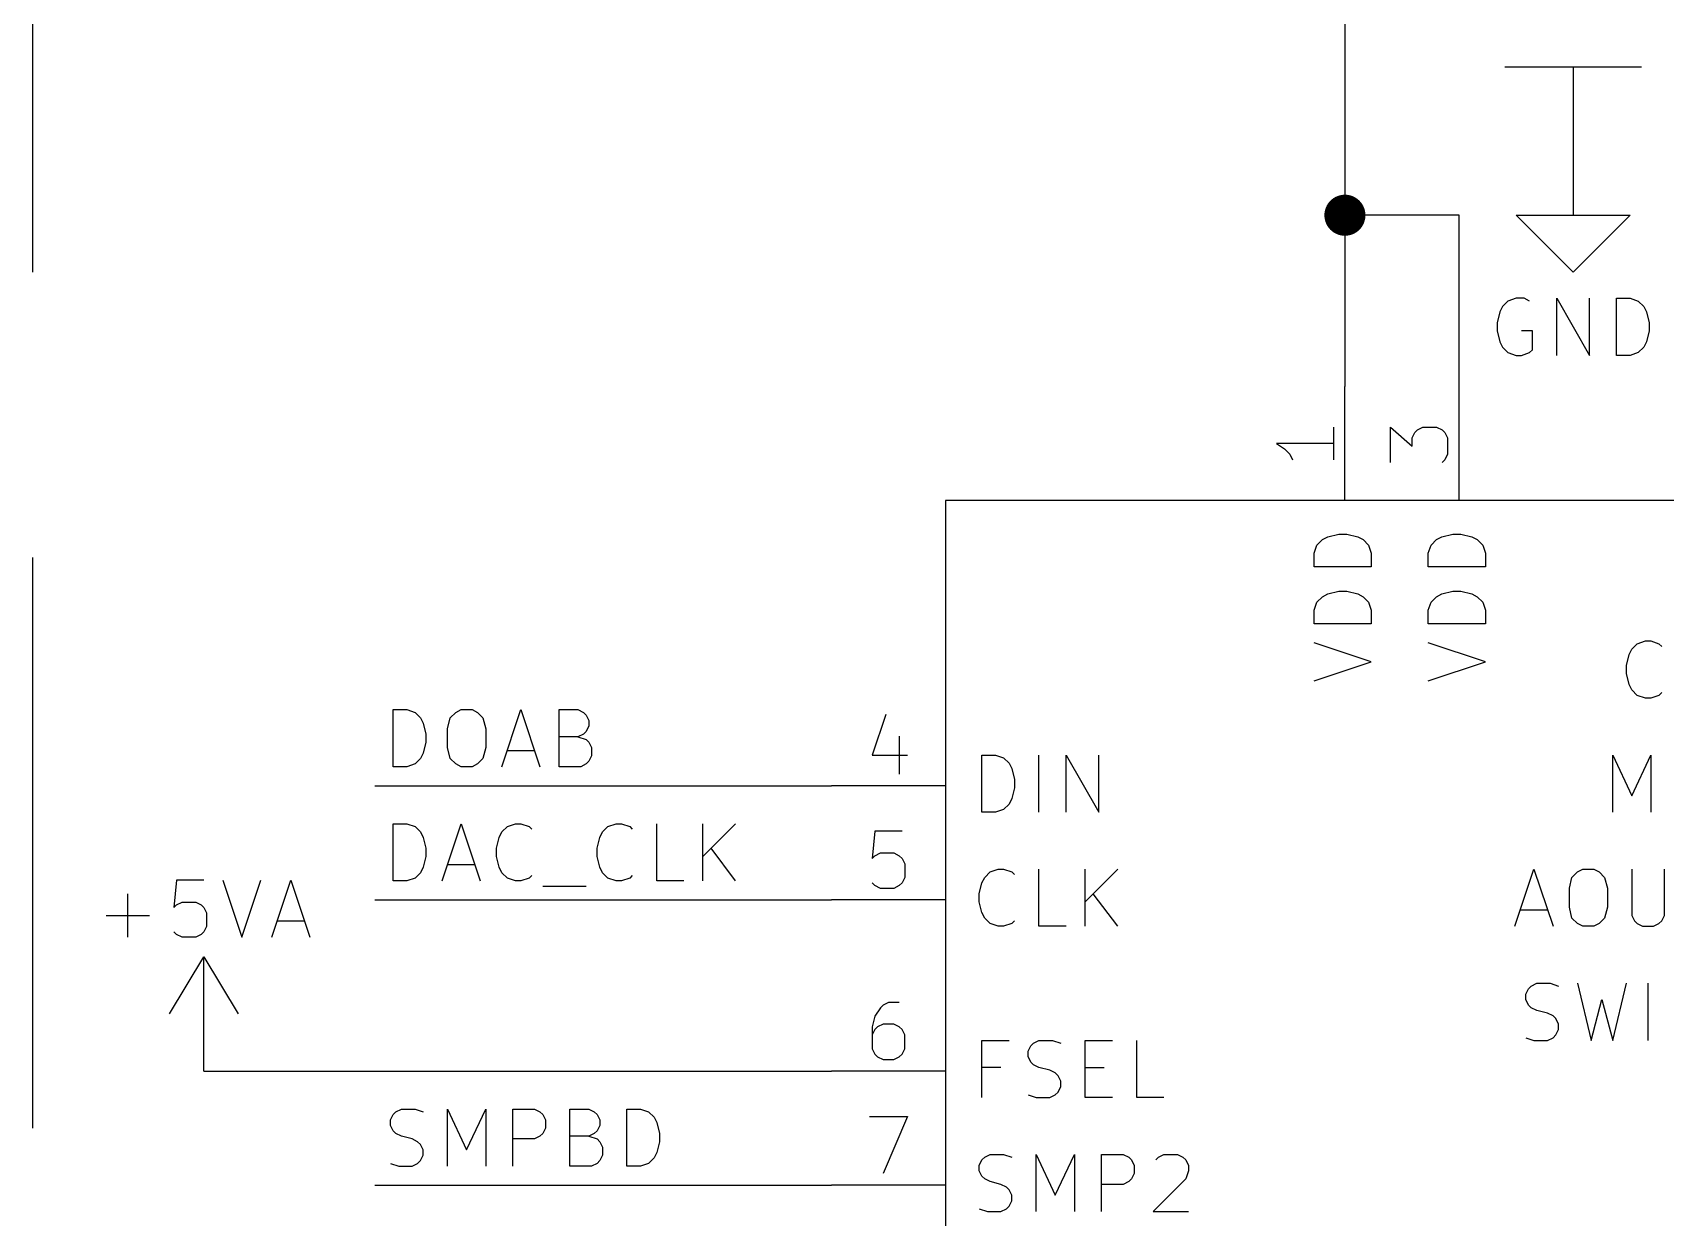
# Model space of a CAD drawing. Extents: x 0.4 to 16.1, y -11.3 to -0.4.
# Drawn here: x 7.7 to 9.131, y -3.928 to -2.89 of the extents above; entities that cross this region are included whole.
import ezdxf

# ---------------------------------------------------------------- set-up
doc = ezdxf.new("R2010")
doc.units = 0
doc.header["$MEASUREMENT"] = 0
doc.linetypes.add('DASHED', pattern=[0.75, 0.5, -0.25])
for name, color, linetype in [('BLUE3', 171, 'CONTINUOUS'), ('CYAN2', 4, 'CONTINUOUS'), ('GRAY1', 251, 'CONTINUOUS'), ('GREEN3', 91, 'CONTINUOUS'), ('LYELLOW', 51, 'CONTINUOUS'), ('RED2', 1, 'CONTINUOUS'), ('RED3', 11, 'CONTINUOUS')]:
    doc.layers.add(name, color=color, linetype=linetype)

msp = doc.modelspace()

# ---------------------------------------------------------------- linework, layer by layer
at = {"layer": 'BLUE3', "linetype": 'DASHED'}
msp.add_line((7.7, -1.85), (7.7, -8.35), dxfattribs=at)
at = {"layer": 'CYAN2', "linetype": 'CONTINUOUS'}
for p, q in [((8.9881, -3.1299), (8.9857, -3.1347)), ((8.9881, -3.1299), (8.9857, -3.1347)), ((8.9929, -3.1252), (8.9881, -3.1299)), ((8.9929, -3.1252), (8.9881, -3.1299)), ((9, -3.1228), (8.9929, -3.1252)), ((9, -3.1228), (8.9929, -3.1252)), ((9.0071, -3.1228), (9, -3.1228)), ((9.0071, -3.1228), (9, -3.1228)), ((9.0119, -3.1252), (9.0071, -3.1228)), ((9.0119, -3.1252), (9.0071, -3.1228)), ((9.0357, -3.1728), (9.0357, -3.1228)), ((9.0357, -3.1228), (9.0643, -3.1728)), ((9.0357, -3.1728), (9.0357, -3.1228)), ((9.0357, -3.1228), (9.0643, -3.1728)), ((9.0643, -3.1728), (9.0643, -3.1228)), ((9.0643, -3.1728), (9.0643, -3.1228)), ((9.0881, -3.1728), (9.0881, -3.1228)), ((9.0881, -3.1228), (9.1, -3.1228)), ((9.0881, -3.1728), (9.0881, -3.1228)), ((9.0881, -3.1228), (9.1, -3.1228)), ((9.1, -3.1228), (9.1071, -3.1252)), ((9.1, -3.1228), (9.1071, -3.1252)), ((9.1071, -3.1252), (9.1119, -3.1299)), ((9.1071, -3.1252), (9.1119, -3.1299)), ((9.1119, -3.1299), (9.1143, -3.1347)), ((9.1119, -3.1299), (9.1143, -3.1347)), ((8.9857, -3.1347), (8.9833, -3.1442)), ((8.9857, -3.1347), (8.9833, -3.1442)), ((8.9833, -3.1442), (8.9833, -3.1514)), ((8.9833, -3.1442), (8.9833, -3.1514)), ((9.1143, -3.1347), (9.1167, -3.1442)), ((9.1143, -3.1347), (9.1167, -3.1442)), ((9.1167, -3.1442), (9.1167, -3.1514)), ((9.1167, -3.1442), (9.1167, -3.1514)), ((8.9833, -3.1514), (8.9857, -3.1609)), ((8.9833, -3.1514), (8.9857, -3.1609)), ((8.9857, -3.1609), (8.9881, -3.1657)), ((8.9857, -3.1609), (8.9881, -3.1657)), ((9.0143, -3.1514), (9.0048, -3.1514)), ((9.0143, -3.1514), (9.0048, -3.1514)), ((9.0143, -3.168), (9.0143, -3.1514)), ((9.0143, -3.168), (9.0143, -3.1514)), ((9.1143, -3.1609), (9.1119, -3.1657)), ((9.1143, -3.1609), (9.1119, -3.1657)), ((9.1167, -3.1514), (9.1143, -3.1609)), ((9.1167, -3.1514), (9.1143, -3.1609)), ((8.9881, -3.1657), (8.9929, -3.1704)), ((8.9881, -3.1657), (8.9929, -3.1704)), ((8.9929, -3.1704), (9, -3.1728)), ((8.9929, -3.1704), (9, -3.1728)), ((9, -3.1728), (9.0048, -3.1728)), ((9, -3.1728), (9.0048, -3.1728)), ((9.0048, -3.1728), (9.0119, -3.1704)), ((9.0048, -3.1728), (9.0119, -3.1704)), ((9.0119, -3.1704), (9.0143, -3.168)), ((9.0119, -3.1704), (9.0143, -3.168)), ((9.1, -3.1728), (9.0881, -3.1728)), ((9.1, -3.1728), (9.0881, -3.1728)), ((9.1071, -3.1704), (9.1, -3.1728)), ((9.1071, -3.1704), (9.1, -3.1728)), ((9.1119, -3.1657), (9.1071, -3.1704)), ((9.1119, -3.1657), (9.1071, -3.1704)), ((8.8303, -3.3343), (8.835, -3.3319)), ((8.8303, -3.3343), (8.835, -3.3319)), ((8.835, -3.3319), (8.8446, -3.3295)), ((8.835, -3.3319), (8.8446, -3.3295)), ((8.8446, -3.3295), (8.8517, -3.3295)), ((8.8446, -3.3295), (8.8517, -3.3295)), ((8.8517, -3.3295), (8.8612, -3.3319)), ((8.8517, -3.3295), (8.8612, -3.3319)), ((8.8612, -3.3319), (8.866, -3.3343)), ((8.8612, -3.3319), (8.866, -3.3343)), ((8.9303, -3.3343), (8.935, -3.3319)), ((8.9303, -3.3343), (8.935, -3.3319)), ((8.935, -3.3319), (8.9446, -3.3295)), ((8.935, -3.3319), (8.9446, -3.3295)), ((8.9446, -3.3295), (8.9517, -3.3295)), ((8.9446, -3.3295), (8.9517, -3.3295)), ((8.9517, -3.3295), (8.9612, -3.3319)), ((8.9517, -3.3295), (8.9612, -3.3319)), ((8.9612, -3.3319), (8.966, -3.3343)), ((8.9612, -3.3319), (8.966, -3.3343)), ((8.8231, -3.3462), (8.8255, -3.339)), ((8.8231, -3.3462), (8.8255, -3.339)), ((8.8231, -3.3581), (8.8231, -3.3462)), ((8.8231, -3.3581), (8.8231, -3.3462)), ((8.8255, -3.339), (8.8303, -3.3343)), ((8.8255, -3.339), (8.8303, -3.3343)), ((8.866, -3.3343), (8.8708, -3.339)), ((8.866, -3.3343), (8.8708, -3.339)), ((8.8708, -3.339), (8.8731, -3.3462)), ((8.8708, -3.339), (8.8731, -3.3462)), ((8.8731, -3.3462), (8.8731, -3.3581)), ((8.8731, -3.3462), (8.8731, -3.3581)), ((8.9231, -3.3462), (8.9255, -3.339)), ((8.9231, -3.3462), (8.9255, -3.339)), ((8.9231, -3.3581), (8.9231, -3.3462)), ((8.9231, -3.3581), (8.9231, -3.3462)), ((8.9255, -3.339), (8.9303, -3.3343)), ((8.9255, -3.339), (8.9303, -3.3343)), ((8.966, -3.3343), (8.9708, -3.339)), ((8.966, -3.3343), (8.9708, -3.339)), ((8.9708, -3.339), (8.9731, -3.3462)), ((8.9708, -3.339), (8.9731, -3.3462)), ((8.9731, -3.3462), (8.9731, -3.3581)), ((8.9731, -3.3462), (8.9731, -3.3581)), ((8.8731, -3.3581), (8.8231, -3.3581)), ((8.8731, -3.3581), (8.8231, -3.3581)), ((8.9731, -3.3581), (8.9231, -3.3581)), ((8.9731, -3.3581), (8.9231, -3.3581)), ((8.8231, -3.3962), (8.8255, -3.389)), ((8.8231, -3.3962), (8.8255, -3.389)), ((8.8255, -3.389), (8.8303, -3.3843)), ((8.8255, -3.389), (8.8303, -3.3843)), ((8.8303, -3.3843), (8.835, -3.3819)), ((8.8303, -3.3843), (8.835, -3.3819)), ((8.835, -3.3819), (8.8446, -3.3795)), ((8.835, -3.3819), (8.8446, -3.3795)), ((8.8446, -3.3795), (8.8517, -3.3795)), ((8.8446, -3.3795), (8.8517, -3.3795)), ((8.8517, -3.3795), (8.8612, -3.3819)), ((8.8517, -3.3795), (8.8612, -3.3819)), ((8.8612, -3.3819), (8.866, -3.3843)), ((8.8612, -3.3819), (8.866, -3.3843)), ((8.866, -3.3843), (8.8708, -3.389)), ((8.866, -3.3843), (8.8708, -3.389)), ((8.8708, -3.389), (8.8731, -3.3962)), ((8.8708, -3.389), (8.8731, -3.3962)), ((8.9231, -3.3962), (8.9255, -3.389)), ((8.9231, -3.3962), (8.9255, -3.389)), ((8.9255, -3.389), (8.9303, -3.3843)), ((8.9255, -3.389), (8.9303, -3.3843)), ((8.9303, -3.3843), (8.935, -3.3819)), ((8.9303, -3.3843), (8.935, -3.3819)), ((8.935, -3.3819), (8.9446, -3.3795)), ((8.935, -3.3819), (8.9446, -3.3795)), ((8.9446, -3.3795), (8.9517, -3.3795)), ((8.9446, -3.3795), (8.9517, -3.3795)), ((8.9517, -3.3795), (8.9612, -3.3819)), ((8.9517, -3.3795), (8.9612, -3.3819)), ((8.9612, -3.3819), (8.966, -3.3843)), ((8.9612, -3.3819), (8.966, -3.3843)), ((8.966, -3.3843), (8.9708, -3.389)), ((8.966, -3.3843), (8.9708, -3.389)), ((8.9708, -3.389), (8.9731, -3.3962)), ((8.9708, -3.389), (8.9731, -3.3962)), ((8.8231, -3.4081), (8.8231, -3.3962)), ((8.8231, -3.4081), (8.8231, -3.3962)), ((8.8731, -3.3962), (8.8731, -3.4081)), ((8.8731, -3.3962), (8.8731, -3.4081)), ((8.9231, -3.4081), (8.9231, -3.3962)), ((8.9231, -3.4081), (8.9231, -3.3962)), ((8.9731, -3.3962), (8.9731, -3.4081)), ((8.9731, -3.3962), (8.9731, -3.4081)), ((8.8731, -3.4081), (8.8231, -3.4081)), ((8.8731, -3.4081), (8.8231, -3.4081)), ((8.9731, -3.4081), (8.9231, -3.4081)), ((8.9731, -3.4081), (8.9231, -3.4081)), ((8.8731, -3.4414), (8.8231, -3.4248)), ((8.8731, -3.4414), (8.8231, -3.4248)), ((8.9731, -3.4414), (8.9231, -3.4248)), ((8.9731, -3.4414), (8.9231, -3.4248)), ((9.099, -3.435), (9.1014, -3.4303)), ((9.099, -3.435), (9.1014, -3.4303)), ((9.1014, -3.4303), (9.1062, -3.4255)), ((9.1014, -3.4303), (9.1062, -3.4255)), ((9.1062, -3.4255), (9.1133, -3.4231)), ((9.1062, -3.4255), (9.1133, -3.4231)), ((9.1133, -3.4231), (9.1181, -3.4231)), ((9.1133, -3.4231), (9.1181, -3.4231)), ((9.1181, -3.4231), (9.1252, -3.4255)), ((9.1181, -3.4231), (9.1252, -3.4255)), ((9.1252, -3.4255), (9.1276, -3.4279)), ((9.1252, -3.4255), (9.1276, -3.4279)), ((8.8231, -3.4581), (8.8731, -3.4414)), ((8.8231, -3.4581), (8.8731, -3.4414)), ((8.9231, -3.4581), (8.9731, -3.4414)), ((8.9231, -3.4581), (8.9731, -3.4414)), ((9.0967, -3.4446), (9.099, -3.435)), ((9.0967, -3.4446), (9.099, -3.435)), ((9.0967, -3.4517), (9.0967, -3.4446)), ((9.0967, -3.4517), (9.0967, -3.4446)), ((9.099, -3.4612), (9.0967, -3.4517)), ((9.099, -3.4612), (9.0967, -3.4517)), ((9.1014, -3.466), (9.099, -3.4612)), ((9.1014, -3.466), (9.099, -3.4612)), ((9.1062, -3.4708), (9.1014, -3.466)), ((9.1062, -3.4708), (9.1014, -3.466)), ((9.1133, -3.4731), (9.1062, -3.4708)), ((9.1133, -3.4731), (9.1062, -3.4708)), ((9.1181, -3.4731), (9.1133, -3.4731)), ((9.1181, -3.4731), (9.1133, -3.4731)), ((9.1252, -3.4708), (9.1181, -3.4731)), ((9.1252, -3.4708), (9.1181, -3.4731)), ((9.1276, -3.4684), (9.1252, -3.4708)), ((9.1276, -3.4684), (9.1252, -3.4708)), ((8.5319, -3.5731), (8.5319, -3.5231)), ((8.5319, -3.5231), (8.5438, -3.5231)), ((8.5319, -3.5731), (8.5319, -3.5231)), ((8.5319, -3.5231), (8.5438, -3.5231)), ((8.5438, -3.5231), (8.5509, -3.5255)), ((8.5438, -3.5231), (8.5509, -3.5255)), ((8.5509, -3.5255), (8.5557, -3.5303)), ((8.5509, -3.5255), (8.5557, -3.5303)), ((8.5557, -3.5303), (8.5581, -3.535)), ((8.5557, -3.5303), (8.5581, -3.535)), ((8.5819, -3.5731), (8.5819, -3.5231)), ((8.5819, -3.5731), (8.5819, -3.5231)), ((8.6057, -3.5731), (8.6057, -3.5231)), ((8.6057, -3.5231), (8.6343, -3.5731)), ((8.6057, -3.5731), (8.6057, -3.5231)), ((8.6057, -3.5231), (8.6343, -3.5731)), ((8.6343, -3.5731), (8.6343, -3.5231)), ((8.6343, -3.5731), (8.6343, -3.5231)), ((9.0848, -3.5731), (9.0848, -3.5231)), ((9.0848, -3.5231), (9.1014, -3.5588)), ((9.0848, -3.5731), (9.0848, -3.5231)), ((9.0848, -3.5231), (9.1014, -3.5588)), ((9.1014, -3.5588), (9.1181, -3.5231)), ((9.1014, -3.5588), (9.1181, -3.5231)), ((9.1181, -3.5231), (9.1181, -3.5731)), ((9.1181, -3.5231), (9.1181, -3.5731)), ((8.5581, -3.535), (8.5605, -3.5446)), ((8.5581, -3.535), (8.5605, -3.5446)), ((8.5605, -3.5446), (8.5605, -3.5517)), ((8.5605, -3.5446), (8.5605, -3.5517)), ((8.5581, -3.5612), (8.5557, -3.566)), ((8.5581, -3.5612), (8.5557, -3.566)), ((8.5605, -3.5517), (8.5581, -3.5612)), ((8.5605, -3.5517), (8.5581, -3.5612)), ((8.5438, -3.5731), (8.5319, -3.5731)), ((8.5438, -3.5731), (8.5319, -3.5731)), ((8.5509, -3.5708), (8.5438, -3.5731)), ((8.5509, -3.5708), (8.5438, -3.5731)), ((8.5557, -3.566), (8.5509, -3.5708)), ((8.5557, -3.566), (8.5509, -3.5708)), ((7.8262, -3.6328), (7.8238, -3.6566)), ((7.85, -3.6328), (7.8262, -3.6328)), ((7.8667, -3.6328), (7.8833, -3.6828)), ((7.8833, -3.6828), (7.9, -3.6328)), ((7.9095, -3.6828), (7.9262, -3.6328)), ((7.9262, -3.6328), (7.9429, -3.6828)), ((8.5319, -3.635), (8.5343, -3.6303)), ((8.5319, -3.635), (8.5343, -3.6303)), ((8.5343, -3.6303), (8.539, -3.6255)), ((8.5343, -3.6303), (8.539, -3.6255)), ((8.539, -3.6255), (8.5462, -3.6231)), ((8.539, -3.6255), (8.5462, -3.6231)), ((8.5462, -3.6231), (8.5509, -3.6231)), ((8.5462, -3.6231), (8.5509, -3.6231)), ((8.5509, -3.6231), (8.5581, -3.6255)), ((8.5509, -3.6231), (8.5581, -3.6255)), ((8.5581, -3.6255), (8.5605, -3.6279)), ((8.5581, -3.6255), (8.5605, -3.6279)), ((8.5819, -3.6731), (8.5819, -3.6231)), ((8.5819, -3.6731), (8.5819, -3.6231)), ((8.6224, -3.6731), (8.6224, -3.6231)), ((8.6509, -3.6231), (8.6224, -3.6517)), ((8.6224, -3.6731), (8.6224, -3.6231)), ((8.6509, -3.6231), (8.6224, -3.6517)), ((8.999, -3.6731), (9.0157, -3.6231)), ((8.999, -3.6731), (9.0157, -3.6231)), ((9.0157, -3.6231), (9.0324, -3.6731)), ((9.0157, -3.6231), (9.0324, -3.6731)), ((9.0467, -3.6398), (9.049, -3.6303)), ((9.0467, -3.6398), (9.049, -3.6303)), ((9.049, -3.6303), (9.0538, -3.6255)), ((9.049, -3.6303), (9.0538, -3.6255)), ((9.0538, -3.6255), (9.0586, -3.6231)), ((9.0538, -3.6255), (9.0586, -3.6231)), ((9.0586, -3.6231), (9.0681, -3.6231)), ((9.0586, -3.6231), (9.0681, -3.6231)), ((9.0681, -3.6231), (9.0729, -3.6255)), ((9.0681, -3.6231), (9.0729, -3.6255)), ((9.0729, -3.6255), (9.0776, -3.6303)), ((9.0729, -3.6255), (9.0776, -3.6303)), ((9.0776, -3.6303), (9.08, -3.6398)), ((9.0776, -3.6303), (9.08, -3.6398)), ((9.1014, -3.6231), (9.1014, -3.6636)), ((9.1014, -3.6231), (9.1014, -3.6636)), ((9.13, -3.6636), (9.13, -3.6231)), ((9.13, -3.6636), (9.13, -3.6231)), ((7.7833, -3.6828), (7.7833, -3.6447)), ((8.5295, -3.6446), (8.5319, -3.635)), ((8.5295, -3.6446), (8.5319, -3.635)), ((8.5295, -3.6517), (8.5295, -3.6446)), ((8.5295, -3.6517), (8.5295, -3.6446)), ((8.6509, -3.6731), (8.6295, -3.6446)), ((8.6509, -3.6731), (8.6295, -3.6446)), ((9.0467, -3.6565), (9.0467, -3.6398)), ((9.0467, -3.6565), (9.0467, -3.6398)), ((9.08, -3.6398), (9.08, -3.6565)), ((9.08, -3.6398), (9.08, -3.6565)), ((7.8238, -3.6566), (7.8262, -3.6542)), ((7.8262, -3.6542), (7.831, -3.6519)), ((7.831, -3.6519), (7.8429, -3.6519)), ((7.8429, -3.6519), (7.8476, -3.6542)), ((7.8476, -3.6542), (7.85, -3.6566)), ((7.85, -3.6566), (7.8524, -3.6614)), ((7.8524, -3.6614), (7.8524, -3.6733)), ((8.5319, -3.6612), (8.5295, -3.6517)), ((8.5319, -3.6612), (8.5295, -3.6517)), ((8.5343, -3.666), (8.5319, -3.6612)), ((8.5343, -3.666), (8.5319, -3.6612)), ((9.0038, -3.6588), (9.0276, -3.6588)), ((9.0038, -3.6588), (9.0276, -3.6588)), ((9.049, -3.666), (9.0467, -3.6565)), ((9.049, -3.666), (9.0467, -3.6565)), ((9.08, -3.6565), (9.0776, -3.666)), ((9.08, -3.6565), (9.0776, -3.666)), ((7.7643, -3.6638), (7.8024, -3.6638)), ((7.8524, -3.6733), (7.85, -3.678)), ((7.9143, -3.6685), (7.9381, -3.6685)), ((8.539, -3.6708), (8.5343, -3.666)), ((8.539, -3.6708), (8.5343, -3.666)), ((8.5462, -3.6731), (8.539, -3.6708)), ((8.5462, -3.6731), (8.539, -3.6708)), ((8.5509, -3.6731), (8.5462, -3.6731)), ((8.5509, -3.6731), (8.5462, -3.6731)), ((8.5581, -3.6708), (8.5509, -3.6731)), ((8.5581, -3.6708), (8.5509, -3.6731)), ((8.5605, -3.6684), (8.5581, -3.6708)), ((8.5605, -3.6684), (8.5581, -3.6708)), ((8.6057, -3.6731), (8.5819, -3.6731)), ((8.6057, -3.6731), (8.5819, -3.6731)), ((9.0538, -3.6708), (9.049, -3.666)), ((9.0538, -3.6708), (9.049, -3.666)), ((9.0586, -3.6731), (9.0538, -3.6708)), ((9.0586, -3.6731), (9.0538, -3.6708)), ((9.0681, -3.6731), (9.0586, -3.6731)), ((9.0681, -3.6731), (9.0586, -3.6731)), ((9.0729, -3.6708), (9.0681, -3.6731)), ((9.0729, -3.6708), (9.0681, -3.6731)), ((9.0776, -3.666), (9.0729, -3.6708)), ((9.0776, -3.666), (9.0729, -3.6708)), ((9.1014, -3.6636), (9.1038, -3.6684)), ((9.1014, -3.6636), (9.1038, -3.6684)), ((9.1038, -3.6684), (9.1062, -3.6708)), ((9.1038, -3.6684), (9.1062, -3.6708)), ((9.1062, -3.6708), (9.1109, -3.6731)), ((9.1062, -3.6708), (9.1109, -3.6731)), ((9.1109, -3.6731), (9.1205, -3.6731)), ((9.1109, -3.6731), (9.1205, -3.6731)), ((9.1205, -3.6731), (9.1252, -3.6708)), ((9.1205, -3.6731), (9.1252, -3.6708)), ((9.1252, -3.6708), (9.1276, -3.6684)), ((9.1252, -3.6708), (9.1276, -3.6684)), ((9.1276, -3.6684), (9.13, -3.6636)), ((9.1276, -3.6684), (9.13, -3.6636)), ((7.8262, -3.6804), (7.8238, -3.678)), ((7.831, -3.6828), (7.8262, -3.6804)), ((7.8429, -3.6828), (7.831, -3.6828)), ((7.8476, -3.6804), (7.8429, -3.6828)), ((7.85, -3.678), (7.8476, -3.6804)), ((9.0086, -3.7327), (9.0109, -3.7279)), ((9.0086, -3.7327), (9.0109, -3.7279)), ((9.0086, -3.7374), (9.0086, -3.7327)), ((9.0086, -3.7374), (9.0086, -3.7327)), ((9.0109, -3.7279), (9.0133, -3.7255)), ((9.0109, -3.7279), (9.0133, -3.7255)), ((9.0133, -3.7255), (9.0181, -3.7231)), ((9.0133, -3.7255), (9.0181, -3.7231)), ((9.0181, -3.7231), (9.03, -3.7231)), ((9.0181, -3.7231), (9.03, -3.7231)), ((9.03, -3.7231), (9.0371, -3.7255)), ((9.03, -3.7231), (9.0371, -3.7255)), ((9.0538, -3.7231), (9.0657, -3.7731)), ((9.0538, -3.7231), (9.0657, -3.7731)), ((9.0848, -3.7731), (9.0967, -3.7231)), ((9.0848, -3.7731), (9.0967, -3.7231)), ((9.1157, -3.7731), (9.1157, -3.7231)), ((9.1157, -3.7731), (9.1157, -3.7231)), ((9.0109, -3.7422), (9.0086, -3.7374)), ((9.0109, -3.7422), (9.0086, -3.7374)), ((9.0133, -3.7446), (9.0109, -3.7422)), ((9.0133, -3.7446), (9.0109, -3.7422)), ((9.0181, -3.7469), (9.0133, -3.7446)), ((9.0181, -3.7469), (9.0133, -3.7446)), ((9.0276, -3.7493), (9.0181, -3.7469)), ((9.0276, -3.7493), (9.0181, -3.7469)), ((9.0657, -3.7731), (9.0752, -3.7374)), ((9.0657, -3.7731), (9.0752, -3.7374)), ((9.0752, -3.7374), (9.0848, -3.7731)), ((9.0752, -3.7374), (9.0848, -3.7731)), ((9.0324, -3.7517), (9.0276, -3.7493)), ((9.0324, -3.7517), (9.0276, -3.7493)), ((9.0348, -3.7541), (9.0324, -3.7517)), ((9.0348, -3.7541), (9.0324, -3.7517)), ((9.0371, -3.7588), (9.0348, -3.7541)), ((9.0371, -3.7588), (9.0348, -3.7541)), ((9.0371, -3.7636), (9.0371, -3.7588)), ((9.0371, -3.7636), (9.0371, -3.7588)), ((8.5319, -3.8231), (8.5319, -3.7731)), ((8.5319, -3.7731), (8.5557, -3.7731)), ((8.5319, -3.8231), (8.5319, -3.7731)), ((8.5319, -3.7731), (8.5557, -3.7731)), ((8.5748, -3.7779), (8.5771, -3.7755)), ((8.5748, -3.7779), (8.5771, -3.7755)), ((8.5771, -3.7755), (8.5819, -3.7731)), ((8.5771, -3.7755), (8.5819, -3.7731)), ((8.5819, -3.7731), (8.5938, -3.7731)), ((8.5819, -3.7731), (8.5938, -3.7731)), ((8.5938, -3.7731), (8.601, -3.7755)), ((8.5938, -3.7731), (8.601, -3.7755)), ((8.6224, -3.8231), (8.6224, -3.7731)), ((8.6224, -3.7731), (8.6462, -3.7731)), ((8.6224, -3.8231), (8.6224, -3.7731)), ((8.6224, -3.7731), (8.6462, -3.7731)), ((8.6676, -3.8231), (8.6676, -3.7731)), ((8.6676, -3.8231), (8.6676, -3.7731)), ((9.0086, -3.7708), (9.0157, -3.7731)), ((9.0086, -3.7708), (9.0157, -3.7731)), ((9.0157, -3.7731), (9.0276, -3.7731)), ((9.0157, -3.7731), (9.0276, -3.7731)), ((9.0276, -3.7731), (9.0324, -3.7708)), ((9.0276, -3.7731), (9.0324, -3.7708)), ((9.0324, -3.7708), (9.0348, -3.7684)), ((9.0324, -3.7708), (9.0348, -3.7684)), ((9.0348, -3.7684), (9.0371, -3.7636)), ((9.0348, -3.7684), (9.0371, -3.7636)), ((8.5724, -3.7827), (8.5748, -3.7779)), ((8.5724, -3.7827), (8.5748, -3.7779)), ((8.5724, -3.7874), (8.5724, -3.7827)), ((8.5724, -3.7874), (8.5724, -3.7827)), ((8.5748, -3.7922), (8.5724, -3.7874)), ((8.5748, -3.7922), (8.5724, -3.7874)), ((8.5486, -3.7969), (8.5319, -3.7969)), ((8.5486, -3.7969), (8.5319, -3.7969)), ((8.5771, -3.7946), (8.5748, -3.7922)), ((8.5771, -3.7946), (8.5748, -3.7922)), ((8.5819, -3.7969), (8.5771, -3.7946)), ((8.5819, -3.7969), (8.5771, -3.7946)), ((8.5914, -3.7993), (8.5819, -3.7969)), ((8.5914, -3.7993), (8.5819, -3.7969)), ((8.5962, -3.8017), (8.5914, -3.7993)), ((8.5962, -3.8017), (8.5914, -3.7993)), ((8.5986, -3.8041), (8.5962, -3.8017)), ((8.5986, -3.8041), (8.5962, -3.8017)), ((8.601, -3.8088), (8.5986, -3.8041)), ((8.601, -3.8088), (8.5986, -3.8041)), ((8.6224, -3.7969), (8.639, -3.7969)), ((8.6224, -3.7969), (8.639, -3.7969)), ((8.5962, -3.8208), (8.5986, -3.8184)), ((8.5962, -3.8208), (8.5986, -3.8184)), ((8.5986, -3.8184), (8.601, -3.8136)), ((8.5986, -3.8184), (8.601, -3.8136)), ((8.601, -3.8136), (8.601, -3.8088)), ((8.601, -3.8136), (8.601, -3.8088)), ((8.5724, -3.8208), (8.5795, -3.8231)), ((8.5724, -3.8208), (8.5795, -3.8231)), ((8.5795, -3.8231), (8.5914, -3.8231)), ((8.5795, -3.8231), (8.5914, -3.8231)), ((8.5914, -3.8231), (8.5962, -3.8208)), ((8.5914, -3.8231), (8.5962, -3.8208)), ((8.6462, -3.8231), (8.6224, -3.8231)), ((8.6462, -3.8231), (8.6224, -3.8231)), ((8.6914, -3.8231), (8.6676, -3.8231)), ((8.6914, -3.8231), (8.6676, -3.8231)), ((8.5319, -3.8779), (8.5343, -3.8755)), ((8.5319, -3.8779), (8.5343, -3.8755)), ((8.5343, -3.8755), (8.539, -3.8731)), ((8.5343, -3.8755), (8.539, -3.8731)), ((8.539, -3.8731), (8.5509, -3.8731)), ((8.539, -3.8731), (8.5509, -3.8731)), ((8.5509, -3.8731), (8.5581, -3.8755)), ((8.5509, -3.8731), (8.5581, -3.8755)), ((8.5795, -3.9231), (8.5795, -3.8731)), ((8.5795, -3.8731), (8.5962, -3.9088)), ((8.5795, -3.9231), (8.5795, -3.8731)), ((8.5795, -3.8731), (8.5962, -3.9088)), ((8.5962, -3.9088), (8.6129, -3.8731)), ((8.5962, -3.9088), (8.6129, -3.8731)), ((8.6129, -3.8731), (8.6129, -3.9231)), ((8.6129, -3.8731), (8.6129, -3.9231)), ((8.6367, -3.9231), (8.6367, -3.8731)), ((8.6367, -3.8731), (8.6557, -3.8731)), ((8.6367, -3.9231), (8.6367, -3.8731)), ((8.6367, -3.8731), (8.6557, -3.8731)), ((8.6557, -3.8731), (8.6605, -3.8755)), ((8.6557, -3.8731), (8.6605, -3.8755)), ((8.6605, -3.8755), (8.6629, -3.8779)), ((8.6605, -3.8755), (8.6629, -3.8779)), ((8.6843, -3.8779), (8.6867, -3.8755)), ((8.6843, -3.8779), (8.6867, -3.8755)), ((8.6867, -3.8755), (8.6914, -3.8731)), ((8.6867, -3.8755), (8.6914, -3.8731)), ((8.6914, -3.8731), (8.7033, -3.8731)), ((8.6914, -3.8731), (8.7033, -3.8731)), ((8.7033, -3.8731), (8.7081, -3.8755)), ((8.7033, -3.8731), (8.7081, -3.8755)), ((8.7081, -3.8755), (8.7105, -3.8779)), ((8.7081, -3.8755), (8.7105, -3.8779)), ((8.5295, -3.8827), (8.5319, -3.8779)), ((8.5295, -3.8827), (8.5319, -3.8779)), ((8.5295, -3.8874), (8.5295, -3.8827)), ((8.5295, -3.8874), (8.5295, -3.8827)), ((8.5319, -3.8922), (8.5295, -3.8874)), ((8.5319, -3.8922), (8.5295, -3.8874)), ((8.6629, -3.8779), (8.6652, -3.8827)), ((8.6629, -3.8779), (8.6652, -3.8827)), ((8.6652, -3.8898), (8.6629, -3.8946)), ((8.6652, -3.8898), (8.6629, -3.8946)), ((8.6652, -3.8827), (8.6652, -3.8898)), ((8.6652, -3.8827), (8.6652, -3.8898)), ((8.7105, -3.8779), (8.7129, -3.8827)), ((8.7105, -3.8779), (8.7129, -3.8827)), ((8.7129, -3.8874), (8.7105, -3.8946)), ((8.7129, -3.8874), (8.7105, -3.8946)), ((8.7129, -3.8827), (8.7129, -3.8874)), ((8.7129, -3.8827), (8.7129, -3.8874)), ((8.5343, -3.8946), (8.5319, -3.8922)), ((8.5343, -3.8946), (8.5319, -3.8922)), ((8.539, -3.8969), (8.5343, -3.8946)), ((8.539, -3.8969), (8.5343, -3.8946)), ((8.5486, -3.8993), (8.539, -3.8969)), ((8.5486, -3.8993), (8.539, -3.8969)), ((8.5533, -3.9017), (8.5486, -3.8993)), ((8.5533, -3.9017), (8.5486, -3.8993)), ((8.5557, -3.9041), (8.5533, -3.9017)), ((8.5557, -3.9041), (8.5533, -3.9017)), ((8.5581, -3.9088), (8.5557, -3.9041)), ((8.5581, -3.9088), (8.5557, -3.9041)), ((8.6557, -3.8993), (8.6367, -3.8993)), ((8.6557, -3.8993), (8.6367, -3.8993)), ((8.6605, -3.8969), (8.6557, -3.8993)), ((8.6605, -3.8969), (8.6557, -3.8993)), ((8.6629, -3.8946), (8.6605, -3.8969)), ((8.6629, -3.8946), (8.6605, -3.8969)), ((8.7105, -3.8946), (8.6819, -3.9231)), ((8.7105, -3.8946), (8.6819, -3.9231)), ((8.5533, -3.9208), (8.5557, -3.9184)), ((8.5533, -3.9208), (8.5557, -3.9184)), ((8.5557, -3.9184), (8.5581, -3.9136)), ((8.5557, -3.9184), (8.5581, -3.9136)), ((8.5581, -3.9136), (8.5581, -3.9088)), ((8.5581, -3.9136), (8.5581, -3.9088)), ((8.5295, -3.9208), (8.5367, -3.9231)), ((8.5295, -3.9208), (8.5367, -3.9231)), ((8.5367, -3.9231), (8.5486, -3.9231)), ((8.5367, -3.9231), (8.5486, -3.9231)), ((8.5486, -3.9231), (8.5533, -3.9208)), ((8.5486, -3.9231), (8.5533, -3.9208)), ((8.6819, -3.9231), (8.7129, -3.9231)), ((8.6819, -3.9231), (8.7129, -3.9231))]:
    msp.add_line(p, q, dxfattribs=at)
at = {"layer": 'GRAY1', "linetype": 'CONTINUOUS'}
for p, q in [((8.016, -3.5333), (8.016, -3.4833)), ((8.016, -3.4833), (8.0279, -3.4833)), ((8.0279, -3.4833), (8.0351, -3.4857)), ((8.0351, -3.4857), (8.0398, -3.4904)), ((8.0398, -3.4904), (8.0422, -3.4952)), ((8.0636, -3.5), (8.066, -3.4904)), ((8.066, -3.4904), (8.0708, -3.4857)), ((8.0708, -3.4857), (8.0755, -3.4833)), ((8.0755, -3.4833), (8.0851, -3.4833)), ((8.0851, -3.4833), (8.0898, -3.4857)), ((8.0898, -3.4857), (8.0946, -3.4904)), ((8.0946, -3.4904), (8.097, -3.5)), ((8.1113, -3.5333), (8.1279, -3.4833)), ((8.1279, -3.4833), (8.1446, -3.5333)), ((8.1613, -3.5333), (8.1613, -3.4833)), ((8.1613, -3.4833), (8.1779, -3.4833)), ((8.1779, -3.4833), (8.1827, -3.4857)), ((8.1827, -3.4857), (8.1851, -3.4881)), ((8.1851, -3.4881), (8.1874, -3.4928)), ((8.0422, -3.4952), (8.0446, -3.5047)), ((8.0446, -3.5047), (8.0446, -3.5119)), ((8.0636, -3.5166), (8.0636, -3.5)), ((8.097, -3.5), (8.097, -3.5166)), ((8.1827, -3.5047), (8.1779, -3.5071)), ((8.1851, -3.5023), (8.1827, -3.5047)), ((8.1874, -3.4976), (8.1851, -3.5023)), ((8.1874, -3.4928), (8.1874, -3.4976)), ((8.0446, -3.5119), (8.0422, -3.5214)), ((8.066, -3.5262), (8.0636, -3.5166)), ((8.097, -3.5166), (8.0946, -3.5262)), ((8.116, -3.519), (8.1398, -3.519)), ((8.1779, -3.5071), (8.1613, -3.5071)), ((8.1779, -3.5071), (8.1851, -3.5095)), ((8.1851, -3.5095), (8.1874, -3.5119)), ((8.1874, -3.5119), (8.1898, -3.5166)), ((8.1898, -3.5166), (8.1898, -3.5238)), ((8.0279, -3.5333), (8.016, -3.5333)), ((8.0351, -3.5309), (8.0279, -3.5333)), ((8.0398, -3.5262), (8.0351, -3.5309)), ((8.0422, -3.5214), (8.0398, -3.5262)), ((8.0708, -3.5309), (8.066, -3.5262)), ((8.0755, -3.5333), (8.0708, -3.5309)), ((8.0851, -3.5333), (8.0755, -3.5333)), ((8.0898, -3.5309), (8.0851, -3.5333)), ((8.0946, -3.5262), (8.0898, -3.5309)), ((8.1803, -3.5333), (8.1613, -3.5333)), ((8.1851, -3.5309), (8.1803, -3.5333)), ((8.1874, -3.5285), (8.1851, -3.5309)), ((8.1898, -3.5238), (8.1874, -3.5285)), ((8.016, -3.6333), (8.016, -3.5833)), ((8.016, -3.5833), (8.0279, -3.5833)), ((8.0279, -3.5833), (8.0351, -3.5857)), ((8.0351, -3.5857), (8.0398, -3.5904)), ((8.0398, -3.5904), (8.0422, -3.5952)), ((8.0589, -3.6333), (8.0755, -3.5833)), ((8.0755, -3.5833), (8.0922, -3.6333)), ((8.1089, -3.5952), (8.1113, -3.5904)), ((8.1113, -3.5904), (8.116, -3.5857)), ((8.116, -3.5857), (8.1232, -3.5833)), ((8.1232, -3.5833), (8.1279, -3.5833)), ((8.1279, -3.5833), (8.1351, -3.5857)), ((8.1351, -3.5857), (8.1374, -3.5881)), ((8.197, -3.5952), (8.1993, -3.5904)), ((8.1993, -3.5904), (8.2041, -3.5857)), ((8.2041, -3.5857), (8.2113, -3.5833)), ((8.2113, -3.5833), (8.216, -3.5833)), ((8.216, -3.5833), (8.2232, -3.5857)), ((8.2232, -3.5857), (8.2255, -3.5881)), ((8.247, -3.6333), (8.247, -3.5833)), ((8.2874, -3.6333), (8.2874, -3.5833)), ((8.316, -3.5833), (8.2874, -3.6119)), ((8.0422, -3.5952), (8.0446, -3.6047)), ((8.0446, -3.6047), (8.0446, -3.6119)), ((8.1065, -3.6047), (8.1089, -3.5952)), ((8.1065, -3.6119), (8.1065, -3.6047)), ((8.1946, -3.6047), (8.197, -3.5952)), ((8.1946, -3.6119), (8.1946, -3.6047)), ((8.316, -3.6333), (8.2946, -3.6047)), ((8.0446, -3.6119), (8.0422, -3.6214)), ((8.0636, -3.619), (8.0874, -3.619)), ((8.1089, -3.6214), (8.1065, -3.6119)), ((8.197, -3.6214), (8.1946, -3.6119)), ((8.0279, -3.6333), (8.016, -3.6333)), ((8.0351, -3.6309), (8.0279, -3.6333)), ((8.0398, -3.6262), (8.0351, -3.6309)), ((8.0422, -3.6214), (8.0398, -3.6262)), ((8.1113, -3.6262), (8.1089, -3.6214)), ((8.116, -3.6309), (8.1113, -3.6262)), ((8.1232, -3.6333), (8.116, -3.6309)), ((8.1279, -3.6333), (8.1232, -3.6333)), ((8.1351, -3.6309), (8.1279, -3.6333)), ((8.1374, -3.6285), (8.1351, -3.6309)), ((8.1993, -3.6262), (8.197, -3.6214)), ((8.2041, -3.6309), (8.1993, -3.6262)), ((8.2113, -3.6333), (8.2041, -3.6309)), ((8.216, -3.6333), (8.2113, -3.6333)), ((8.2232, -3.6309), (8.216, -3.6333)), ((8.2255, -3.6285), (8.2232, -3.6309)), ((8.2708, -3.6333), (8.247, -3.6333)), ((8.147, -3.6381), (8.1851, -3.6381)), ((8.0184, -3.8357), (8.0232, -3.8333)), ((8.0232, -3.8333), (8.0351, -3.8333)), ((8.0351, -3.8333), (8.0422, -3.8357)), ((8.0636, -3.8833), (8.0636, -3.8333)), ((8.0636, -3.8333), (8.0803, -3.869)), ((8.0803, -3.869), (8.097, -3.8333)), ((8.097, -3.8333), (8.097, -3.8833)), ((8.1208, -3.8833), (8.1208, -3.8333)), ((8.1208, -3.8333), (8.1398, -3.8333)), ((8.1398, -3.8333), (8.1446, -3.8357)), ((8.1708, -3.8833), (8.1708, -3.8333)), ((8.1708, -3.8333), (8.1874, -3.8333)), ((8.1874, -3.8333), (8.1922, -3.8357)), ((8.2208, -3.8833), (8.2208, -3.8333)), ((8.2208, -3.8333), (8.2327, -3.8333)), ((8.2327, -3.8333), (8.2398, -3.8357)), ((8.0136, -3.8428), (8.016, -3.8381)), ((8.0136, -3.8476), (8.0136, -3.8428)), ((8.016, -3.8523), (8.0136, -3.8476)), ((8.016, -3.8381), (8.0184, -3.8357)), ((8.1446, -3.8357), (8.147, -3.8381)), ((8.147, -3.8381), (8.1493, -3.8428)), ((8.1493, -3.8428), (8.1493, -3.85)), ((8.1922, -3.8357), (8.1946, -3.8381)), ((8.1946, -3.8381), (8.197, -3.8428)), ((8.197, -3.8476), (8.1946, -3.8523)), ((8.197, -3.8428), (8.197, -3.8476)), ((8.2398, -3.8357), (8.2446, -3.8404)), ((8.2446, -3.8404), (8.247, -3.8452)), ((8.247, -3.8452), (8.2493, -3.8547)), ((8.0184, -3.8547), (8.016, -3.8523)), ((8.0232, -3.8571), (8.0184, -3.8547)), ((8.0327, -3.8595), (8.0232, -3.8571)), ((8.0374, -3.8619), (8.0327, -3.8595)), ((8.0398, -3.8643), (8.0374, -3.8619)), ((8.1398, -3.8595), (8.1208, -3.8595)), ((8.1446, -3.8571), (8.1398, -3.8595)), ((8.147, -3.8547), (8.1446, -3.8571)), ((8.1493, -3.85), (8.147, -3.8547)), ((8.1874, -3.8571), (8.1708, -3.8571)), ((8.1922, -3.8547), (8.1874, -3.8571)), ((8.1874, -3.8571), (8.1946, -3.8595)), ((8.1946, -3.8523), (8.1922, -3.8547)), ((8.1946, -3.8595), (8.197, -3.8619)), ((8.197, -3.8619), (8.1993, -3.8666)), ((8.2493, -3.8619), (8.247, -3.8714)), ((8.2493, -3.8547), (8.2493, -3.8619)), ((8.0422, -3.869), (8.0398, -3.8643)), ((8.0398, -3.8785), (8.0422, -3.8738)), ((8.0422, -3.8738), (8.0422, -3.869)), ((8.1993, -3.8738), (8.197, -3.8785)), ((8.1993, -3.8666), (8.1993, -3.8738)), ((8.2446, -3.8762), (8.2398, -3.8809)), ((8.247, -3.8714), (8.2446, -3.8762)), ((8.0136, -3.8809), (8.0208, -3.8833)), ((8.0208, -3.8833), (8.0327, -3.8833)), ((8.0327, -3.8833), (8.0374, -3.8809)), ((8.0374, -3.8809), (8.0398, -3.8785)), ((8.1898, -3.8833), (8.1708, -3.8833)), ((8.1946, -3.8809), (8.1898, -3.8833)), ((8.197, -3.8785), (8.1946, -3.8809)), ((8.2327, -3.8833), (8.2208, -3.8833)), ((8.2398, -3.8809), (8.2327, -3.8833))]:
    msp.add_line(p, q, dxfattribs=at)
at = {"layer": 'GREEN3', "linetype": 'CONTINUOUS'}
for p, q in [((8.85, -2.75), (8.85, -3.05)), ((8.85, -3.05), (8.85, -3.2)), ((8.95, -3.05), (8.85, -3.05)), ((8.95, -3.2), (8.95, -3.05)), ((8, -3.55), (8.4, -3.55)), ((8, -3.65), (8.4, -3.65)), ((7.85, -3.8), (8.4, -3.8)), ((8, -3.9), (8.4, -3.9))]:
    msp.add_line(p, q, dxfattribs=at)
at = {"layer": 'GREEN3', "const_width": 0.018}
msp.add_lwpolyline([(8.841, -3.05, 1), (8.859, -3.05, 1)], format="xyb", close=True, dxfattribs=at)
at = {"layer": 'LYELLOW', "linetype": 'CONTINUOUS'}
for p, q in [((8.5, -3.3), (8.5, -4.65)), ((9.2, -3.3), (8.5, -3.3))]:
    msp.add_line(p, q, dxfattribs=at)
at = {"layer": 'RED2', "linetype": 'CONTINUOUS'}
for p, q in [((8.99, -2.92), (9.11, -2.92)), ((9.05, -2.92), (9.05, -3)), ((9.05, -2.92), (9.05, -3)), ((9.05, -3), (9.05, -3.05)), ((9.05, -3.1), (9, -3.05)), ((9, -3.05), (9.05, -3.05)), ((9.05, -3.05), (9.1, -3.05)), ((9.1, -3.05), (9.05, -3.1)), ((8.85, -3.3), (8.85, -3.2)), ((8.85, -3.3), (8.85, -3.2)), ((8.95, -3.3), (8.95, -3.2)), ((8.95, -3.3), (8.95, -3.2)), ((8.5, -3.3), (8.5, -4.65)), ((9.2, -3.3), (8.5, -3.3)), ((8.5, -3.55), (8.4, -3.55)), ((8.5, -3.55), (8.4, -3.55)), ((8.5, -3.65), (8.4, -3.65)), ((8.5, -3.65), (8.4, -3.65)), ((7.82, -3.75), (7.85, -3.7)), ((7.85, -3.7), (7.88, -3.75)), ((7.85, -3.8), (7.85, -3.7)), ((8.5, -3.8), (8.4, -3.8)), ((8.5, -3.8), (8.4, -3.8)), ((8.5, -3.9), (8.4, -3.9)), ((8.5, -3.9), (8.4, -3.9))]:
    msp.add_line(p, q, dxfattribs=at)
at = {"layer": 'RED3', "linetype": 'CONTINUOUS'}
for p, q in [((8.8399, -3.2357), (8.8399, -3.2643)), ((8.8399, -3.2357), (8.8399, -3.2643)), ((8.8899, -3.2667), (8.8899, -3.2357)), ((8.8899, -3.2357), (8.9089, -3.2524)), ((8.8899, -3.2667), (8.8899, -3.2357)), ((8.8899, -3.2357), (8.9089, -3.2524)), ((8.9089, -3.2452), (8.9113, -3.2405)), ((8.9089, -3.2452), (8.9113, -3.2405)), ((8.9089, -3.2524), (8.9089, -3.2452)), ((8.9089, -3.2524), (8.9089, -3.2452)), ((8.9113, -3.2405), (8.9137, -3.2381)), ((8.9113, -3.2405), (8.9137, -3.2381)), ((8.9137, -3.2381), (8.9184, -3.2357)), ((8.9137, -3.2381), (8.9184, -3.2357)), ((8.9184, -3.2357), (8.9304, -3.2357)), ((8.9184, -3.2357), (8.9304, -3.2357)), ((8.9304, -3.2357), (8.9351, -3.2381)), ((8.9304, -3.2357), (8.9351, -3.2381)), ((8.9351, -3.2381), (8.9375, -3.2405)), ((8.9351, -3.2381), (8.9375, -3.2405)), ((8.9375, -3.2405), (8.9399, -3.2452)), ((8.9375, -3.2405), (8.9399, -3.2452)), ((8.9399, -3.2452), (8.9399, -3.2595)), ((8.9399, -3.2452), (8.9399, -3.2595)), ((8.8399, -3.25), (8.7899, -3.25)), ((8.7899, -3.25), (8.797, -3.2548)), ((8.8399, -3.25), (8.7899, -3.25)), ((8.7899, -3.25), (8.797, -3.2548)), ((8.797, -3.2548), (8.8018, -3.2595)), ((8.797, -3.2548), (8.8018, -3.2595)), ((8.8018, -3.2595), (8.8042, -3.2643)), ((8.8018, -3.2595), (8.8042, -3.2643)), ((8.9399, -3.2595), (8.9375, -3.2643)), ((8.9399, -3.2595), (8.9375, -3.2643)), ((8.9375, -3.2643), (8.9351, -3.2667)), ((8.9375, -3.2643), (8.9351, -3.2667)), ((8.4476, -3.4875), (8.4357, -3.5232)), ((8.4476, -3.4875), (8.4357, -3.5232)), ((8.4595, -3.5065), (8.4595, -3.5399)), ((8.4595, -3.5065), (8.4595, -3.5399)), ((8.4357, -3.5232), (8.4667, -3.5232)), ((8.4357, -3.5232), (8.4667, -3.5232)), ((8.4381, -3.5899), (8.4357, -3.6137)), ((8.4381, -3.5899), (8.4357, -3.6137)), ((8.4619, -3.5899), (8.4381, -3.5899)), ((8.4619, -3.5899), (8.4381, -3.5899)), ((8.4357, -3.6137), (8.4381, -3.6113)), ((8.4357, -3.6137), (8.4381, -3.6113)), ((8.4381, -3.6113), (8.4429, -3.6089)), ((8.4381, -3.6113), (8.4429, -3.6089)), ((8.4429, -3.6089), (8.4548, -3.6089)), ((8.4429, -3.6089), (8.4548, -3.6089)), ((8.4548, -3.6089), (8.4595, -3.6113)), ((8.4548, -3.6089), (8.4595, -3.6113)), ((8.4595, -3.6113), (8.4619, -3.6137)), ((8.4595, -3.6113), (8.4619, -3.6137)), ((8.4619, -3.6137), (8.4643, -3.6184)), ((8.4619, -3.6137), (8.4643, -3.6184)), ((8.4643, -3.6184), (8.4643, -3.6304)), ((8.4643, -3.6184), (8.4643, -3.6304)), ((8.4643, -3.6304), (8.4619, -3.6351)), ((8.4643, -3.6304), (8.4619, -3.6351)), ((8.4381, -3.6375), (8.4357, -3.6351)), ((8.4381, -3.6375), (8.4357, -3.6351)), ((8.4429, -3.6399), (8.4381, -3.6375)), ((8.4429, -3.6399), (8.4381, -3.6375)), ((8.4548, -3.6399), (8.4429, -3.6399)), ((8.4548, -3.6399), (8.4429, -3.6399)), ((8.4595, -3.6375), (8.4548, -3.6399)), ((8.4595, -3.6375), (8.4548, -3.6399)), ((8.4619, -3.6351), (8.4595, -3.6375)), ((8.4619, -3.6351), (8.4595, -3.6375)), ((8.4429, -3.7446), (8.4381, -3.7518)), ((8.4429, -3.7446), (8.4381, -3.7518)), ((8.4452, -3.7423), (8.4429, -3.7446)), ((8.4452, -3.7423), (8.4429, -3.7446)), ((8.45, -3.7399), (8.4452, -3.7423)), ((8.45, -3.7399), (8.4452, -3.7423)), ((8.4595, -3.7399), (8.45, -3.7399)), ((8.4595, -3.7399), (8.45, -3.7399)), ((8.4381, -3.7518), (8.4357, -3.7613)), ((8.4381, -3.7518), (8.4357, -3.7613)), ((8.4357, -3.7613), (8.4357, -3.7804)), ((8.4357, -3.7613), (8.4357, -3.7804)), ((8.4405, -3.7613), (8.4381, -3.7637)), ((8.4405, -3.7613), (8.4381, -3.7637)), ((8.4452, -3.7589), (8.4405, -3.7613)), ((8.4452, -3.7589), (8.4405, -3.7613)), ((8.4548, -3.7589), (8.4452, -3.7589)), ((8.4548, -3.7589), (8.4452, -3.7589)), ((8.4595, -3.7613), (8.4548, -3.7589)), ((8.4595, -3.7613), (8.4548, -3.7589)), ((8.4619, -3.7637), (8.4595, -3.7613)), ((8.4619, -3.7637), (8.4595, -3.7613)), ((8.4381, -3.7637), (8.4357, -3.7684)), ((8.4381, -3.7637), (8.4357, -3.7684)), ((8.4643, -3.7684), (8.4619, -3.7637)), ((8.4643, -3.7684), (8.4619, -3.7637)), ((8.4643, -3.7804), (8.4643, -3.7684)), ((8.4643, -3.7804), (8.4643, -3.7684)), ((8.4357, -3.7804), (8.4381, -3.7851)), ((8.4357, -3.7804), (8.4381, -3.7851)), ((8.4381, -3.7851), (8.4405, -3.7875)), ((8.4381, -3.7851), (8.4405, -3.7875)), ((8.4405, -3.7875), (8.4452, -3.7899)), ((8.4405, -3.7875), (8.4452, -3.7899)), ((8.4452, -3.7899), (8.4548, -3.7899)), ((8.4452, -3.7899), (8.4548, -3.7899)), ((8.4548, -3.7899), (8.4595, -3.7875)), ((8.4548, -3.7899), (8.4595, -3.7875)), ((8.4595, -3.7875), (8.4619, -3.7851)), ((8.4595, -3.7875), (8.4619, -3.7851)), ((8.4619, -3.7851), (8.4643, -3.7804)), ((8.4619, -3.7851), (8.4643, -3.7804)), ((8.4333, -3.8399), (8.4667, -3.8399)), ((8.4333, -3.8399), (8.4667, -3.8399)), ((8.4667, -3.8399), (8.4452, -3.8899)), ((8.4667, -3.8399), (8.4452, -3.8899))]:
    msp.add_line(p, q, dxfattribs=at)

doc.saveas('drawing.dxf')
